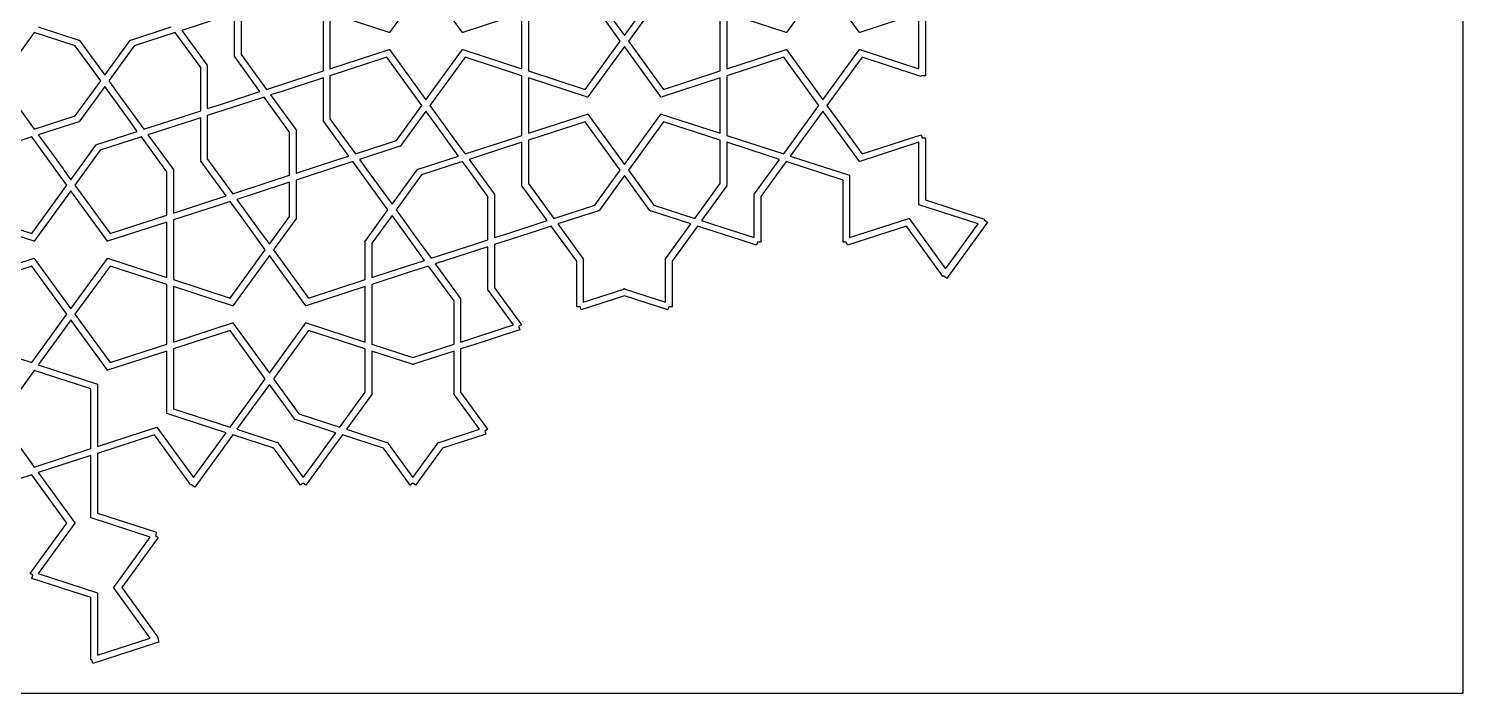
# Model space of a CAD drawing. Header units: millimetres. Extents: x -350 to 350, y -350 to 350.
# Drawn here: x 23.1 to 350, y -350 to -198.6 of the extents above; entities that cross this region are included whole.
import ezdxf

# ---------------------------------------------------------------- set-up
doc = ezdxf.new("R2010")
doc.units = ezdxf.units.MM
for name, color, linetype, true_color in [('canvas_boundary', 7, 'Continuous', 0x505050), ('strapwork_inner', 7, 'Continuous', 0xff8000), ('strapwork_outer', 7, 'Continuous', 0xff0000)]:
    doc.layers.add(name, color=color, linetype=linetype, true_color=true_color)

msp = doc.modelspace()

# ---------------------------------------------------------------- linework, layer by layer
at = {"layer": 'canvas_boundary'}
msp.add_lwpolyline([(-350, -350), (350, -350), (350, 350), (-350, 350)], close=True, dxfattribs=at)
at = {"layer": 'strapwork_inner', "true_color": 0xff8000}
for points in [[(113.63, -188.02), (105.3, -199.48), (105.29, -199.52), (105.28, -199.51), (105.27, -199.52), (105.24, -199.5), (91.76, -195.12), (91.76, -207.75), (105.24, -203.37), (105.27, -203.35), (105.28, -203.36), (105.29, -203.36), (105.3, -203.39), (113.63, -214.86), (121.96, -203.39), (121.97, -203.36), (121.98, -203.36), (121.98, -203.35), (122.01, -203.37), (135.49, -207.75), (135.49, -195.12), (122.01, -199.5), (121.98, -199.52), (121.98, -199.51), (121.97, -199.52), (121.96, -199.48)], [(212.42, -199.52), (212.41, -199.49), (204.08, -188.02), (195.75, -199.48), (195.74, -199.52), (195.73, -199.51), (195.72, -199.52), (195.69, -199.5), (182.21, -195.12), (182.21, -207.75), (195.69, -203.37), (195.72, -203.35), (195.73, -203.36), (195.74, -203.36), (195.75, -203.39), (204.08, -214.86), (212.41, -203.39), (212.42, -203.36), (212.43, -203.36), (212.43, -203.35), (212.46, -203.37), (225.94, -207.75), (225.94, -195.12), (212.46, -199.5), (212.43, -199.52), (212.43, -199.51)], [(90.26, -208.24), (90.26, -194.63), (80.9, -191.59), (71.54, -194.63), (71.54, -204.48), (77.32, -212.44), (87.27, -209.21), (87.27, -209.21)], [(149.93, -212.44), (157.92, -201.44), (154.77, -197.09), (149.93, -190.43), (136.99, -194.63), (136.99, -208.23), (136.99, -208.24)], [(167.78, -212.44), (180.71, -208.24), (180.71, -208.23), (180.71, -194.63), (167.78, -190.43), (159.78, -201.44), (159.78, -201.45), (159.78, -201.45)], [(63.88, -207.09), (63.81, -207.14), (63.81, -216.83), (66.34, -216.01), (66.34, -216.01), (75.82, -212.93), (70.13, -205.09), (70.04, -205.09), (70.04, -204.97), (69.97, -204.87), (70.04, -204.81), (70.04, -195.12), (67.51, -195.94), (67.51, -195.94), (58.03, -199.02), (63.72, -206.87), (63.81, -206.87), (63.81, -206.99)], [(39.52, -210.52), (33.74, -202.55), (24.37, -199.51), (16.38, -210.52), (24.37, -221.52), (33.74, -218.48)], [(62.31, -217.32), (62.31, -207.48), (56.53, -199.51), (47.16, -202.55), (41.38, -210.52), (43.23, -213.07), (49.37, -221.52), (59.32, -218.29)], [(106.91, -224.1), (112.7, -216.13), (104.7, -205.12), (91.76, -209.33), (91.76, -209.34), (91.76, -219.17), (97.55, -227.14)], [(135.49, -222.93), (135.49, -209.34), (135.49, -209.33), (122.55, -205.12), (114.55, -216.13), (120.7, -224.59), (122.55, -227.14), (132.49, -223.91)], [(150.5, -214.21), (150.49, -214.22), (150.47, -214.2), (136.99, -209.82), (136.99, -222.45), (150.47, -218.07), (150.49, -218.05), (150.5, -218.06), (150.51, -218.05), (150.52, -218.08), (158.85, -229.55), (167.18, -218.08), (167.19, -218.05), (167.2, -218.06), (167.21, -218.05), (167.23, -218.07), (180.71, -222.45), (180.71, -209.82), (167.23, -214.2), (167.21, -214.22), (167.2, -214.21), (167.19, -214.21), (167.18, -214.18), (158.85, -202.71), (150.52, -214.18), (150.51, -214.21)], [(203.15, -216.13), (195.15, -205.12), (182.21, -209.33), (182.21, -209.34), (182.21, -222.93), (185.21, -223.91), (195.15, -227.14)], [(25.3, -222.8), (26.87, -224.95), (26.87, -224.95), (30.94, -230.57), (31.16, -230.86), (31.16, -230.86), (32.72, -233.02), (38.42, -225.18), (38.39, -225.09), (38.51, -225.05), (38.58, -224.95), (38.66, -225.01), (47.87, -222.01), (46.31, -219.86), (40.45, -211.79), (34.75, -219.64), (34.78, -219.72), (34.66, -219.76), (34.59, -219.86), (34.52, -219.81)], [(90.26, -219.51), (90.26, -209.82), (80.78, -212.9), (78.25, -213.72), (83.95, -221.56), (84.04, -221.56), (84.04, -221.68), (84.11, -221.78), (84.04, -221.84), (84.04, -231.53), (93.52, -228.45), (96.05, -227.63), (90.35, -219.78), (90.26, -219.78), (90.26, -219.66), (90.19, -219.56)], [(63.81, -228.26), (69.6, -236.22), (78.12, -233.45), (82.54, -232.02), (82.54, -222.17), (76.75, -214.21), (73.76, -215.18), (73.76, -215.18), (63.81, -218.41)], [(56.16, -230.87), (56.09, -230.92), (56.09, -240.61), (58.62, -239.79), (58.62, -239.79), (68.1, -236.71), (62.4, -228.87), (62.31, -228.87), (62.31, -228.74), (62.24, -228.64), (62.31, -228.59), (62.31, -218.9), (52.83, -221.98), (50.3, -222.8), (56, -230.64), (56.09, -230.64), (56.09, -230.77)], [(113.63, -217.41), (107.93, -225.25), (107.96, -225.33), (107.84, -225.37), (107.77, -225.47), (107.69, -225.42), (98.48, -228.41), (100.04, -230.57), (105.9, -238.63), (111.6, -230.79), (111.57, -230.71), (111.69, -230.67), (111.76, -230.57), (111.83, -230.62), (121.05, -227.63), (115.19, -219.56)], [(212.42, -228.9), (212.41, -228.87), (204.08, -217.41), (196.65, -227.63), (210.13, -232.01), (210.17, -232.01), (210.17, -232.02), (210.18, -232.02), (210.17, -232.05), (210.17, -246.22), (223.64, -241.84), (223.67, -241.82), (223.68, -241.83), (223.69, -241.83), (223.7, -241.86), (232.03, -253.33), (233.3, -251.58), (239.45, -243.11), (225.97, -238.73), (225.94, -238.73), (225.94, -238.72), (225.93, -238.71), (225.94, -238.68), (225.94, -224.51), (212.46, -228.89), (212.43, -228.91), (212.43, -228.9)], [(152.14, -238.79), (157.92, -230.83), (149.93, -219.82), (136.99, -224.02), (136.99, -224.03), (136.99, -224.03), (136.99, -233.87), (142.78, -241.83)], [(180.71, -224.02), (167.78, -219.82), (159.78, -230.83), (165.57, -238.79), (174.93, -241.83), (180.71, -233.87), (180.71, -224.03)], [(10.86, -241.1), (23.8, -245.3), (31.8, -234.29), (29.73, -231.45), (23.8, -223.29), (10.86, -227.49), (10.86, -241.09), (10.86, -241.09)], [(54.59, -241.1), (54.59, -231.25), (48.8, -223.29), (39.44, -226.33), (33.65, -234.29), (41.65, -245.3)], [(135.49, -234.48), (135.49, -234.36), (135.42, -234.26), (135.49, -234.2), (135.49, -224.51), (126.01, -227.59), (123.48, -228.41), (129.17, -236.26), (129.26, -236.26), (129.26, -236.38), (129.34, -236.48), (129.26, -236.53), (129.26, -246.22), (131.8, -245.4), (131.8, -245.4), (141.28, -242.32), (135.58, -234.48)], [(182.12, -234.48), (176.43, -242.32), (178.96, -243.14), (188.44, -246.22), (188.44, -236.53), (188.37, -236.48), (188.44, -236.38), (188.44, -236.26), (188.53, -236.26), (194.23, -228.41), (191.69, -227.59), (182.21, -224.51), (182.21, -234.2), (182.29, -234.26), (182.21, -234.36), (182.21, -234.48)], [(84.04, -241.89), (84.04, -242.06), (83.91, -242.06), (78.88, -248.99), (86.87, -260), (99.81, -255.79), (99.81, -255.78), (99.81, -247.23), (99.71, -247.15), (99.81, -247.01), (99.81, -246.84), (99.94, -246.84), (104.97, -239.91), (103.12, -237.36), (96.98, -228.9), (87.03, -232.13), (87.03, -232.13), (84.04, -233.11), (84.04, -241.67), (84.14, -241.74)], [(112.09, -247.15), (114.82, -250.91), (124.77, -247.68), (127.76, -246.71), (127.76, -236.87), (121.98, -228.9), (112.61, -231.94), (106.83, -239.91), (109.56, -243.67), (110.82, -245.4)], [(77.95, -247.71), (82.54, -241.4), (82.54, -233.59), (74.48, -236.21), (70.53, -237.5), (75.5, -244.35), (75.5, -244.35)], [(153.07, -240.07), (152.99, -240.17), (152.92, -240.11), (143.7, -243.11), (149.4, -250.95), (149.49, -250.95), (149.49, -251.07), (149.56, -251.17), (149.49, -251.23), (149.49, -260.92), (158.71, -257.92), (158.73, -257.84), (158.85, -257.88), (158.97, -257.84), (159, -257.92), (168.21, -260.92), (168.21, -251.23), (168.14, -251.17), (168.21, -251.07), (168.21, -250.95), (168.3, -250.95), (174, -243.11), (164.78, -240.11), (164.71, -240.17), (164.64, -240.07), (164.52, -240.03), (164.55, -239.94), (158.85, -232.1), (153.15, -239.94), (153.18, -240.03)], [(71.76, -241.74), (71.76, -241.74), (69.03, -237.98), (66.03, -238.96), (66.03, -238.96), (56.09, -242.19), (56.09, -255.78), (56.09, -255.78), (56.09, -255.79), (69.03, -260), (77.02, -248.99)], [(105.27, -254.02), (113.32, -251.4), (110.88, -248.03), (108.35, -244.55), (105.9, -241.18), (101.31, -247.5), (101.31, -255.3)], [(121.54, -260.15), (121.61, -260.25), (121.54, -260.31), (121.54, -270), (124.07, -269.18), (130.79, -266.99), (131.02, -266.92), (133.55, -266.1), (127.85, -258.26), (127.76, -258.26), (127.76, -258.13), (127.69, -258.03), (127.76, -257.98), (127.76, -248.29), (118.28, -251.37), (115.75, -252.19), (121.45, -260.03), (121.54, -260.03)], [(86.28, -261.73), (77.95, -250.27), (69.62, -261.73), (69.61, -261.76), (69.6, -261.76), (69.59, -261.77), (69.57, -261.75), (56.09, -257.37), (56.09, -270), (69.57, -265.62), (69.59, -265.6), (69.6, -265.61), (69.61, -265.61), (69.62, -265.64), (77.95, -277.1), (86.28, -265.64), (86.29, -265.61), (86.3, -265.61), (86.31, -265.6), (86.33, -265.62), (99.81, -270), (99.81, -257.37), (86.33, -261.75), (86.31, -261.77), (86.3, -261.76), (86.29, -261.76)], [(10.86, -270.49), (23.8, -274.69), (23.81, -274.68), (23.81, -274.68), (29.99, -266.18), (31.8, -263.68), (23.8, -252.68), (10.86, -256.88), (10.86, -256.89), (10.86, -256.89)], [(54.59, -256.89), (54.59, -256.89), (54.59, -256.88), (41.65, -252.68), (33.66, -263.68), (33.66, -263.68), (33.65, -263.68), (41.65, -274.69), (54.59, -270.49)], [(101.31, -270.49), (110.68, -273.53), (120.04, -270.49), (120.04, -260.64), (114.25, -252.68), (109.83, -254.11), (101.31, -256.88)], [(54.59, -272.06), (41.11, -276.44), (41.08, -276.46), (41.08, -276.45), (41.07, -276.46), (41.06, -276.43), (32.72, -264.96), (31.44, -266.73), (25.3, -275.18), (38.78, -279.56), (38.81, -279.56), (38.81, -279.57), (38.82, -279.57), (38.81, -279.6), (38.81, -293.78), (52.29, -289.4), (52.32, -289.38), (52.32, -289.38), (52.33, -289.38), (52.34, -289.41), (60.68, -300.88), (68.1, -290.66), (54.62, -286.28), (54.59, -286.28), (54.59, -286.27), (54.58, -286.27), (54.59, -286.24)], [(77.02, -278.38), (69.03, -267.37), (56.09, -271.58), (56.09, -285.18), (69.03, -289.39), (75.17, -280.93), (75.17, -280.93)], [(99.81, -281.42), (99.81, -271.59), (99.81, -271.58), (86.87, -267.37), (78.88, -278.38), (84.66, -286.34), (94.03, -289.39)], [(120.04, -272.06), (110.82, -275.06), (110.79, -275.14), (110.68, -275.11), (110.56, -275.14), (110.53, -275.06), (101.31, -272.06), (101.31, -281.76), (101.38, -281.81), (101.31, -281.91), (101.31, -282.03), (101.22, -282.03), (95.53, -289.87), (104.74, -292.87), (104.82, -292.82), (104.89, -292.91), (105.01, -292.95), (104.98, -293.04), (110.68, -300.88), (116.37, -293.04), (116.34, -292.95), (116.46, -292.91), (116.53, -292.82), (116.61, -292.87), (125.82, -289.87), (120.13, -282.03), (120.04, -282.03), (120.04, -281.91), (119.97, -281.81), (120.04, -281.76)], [(19.44, -291.67), (22.52, -295.92), (22.52, -295.92), (24.37, -298.47), (37.31, -294.26), (37.31, -280.66), (24.37, -276.45), (24.37, -276.46), (24.37, -276.46), (16.38, -287.46), (18.23, -290.01), (18.23, -290.01)], [(83.62, -287.58), (83.65, -287.5), (77.95, -279.65), (72.09, -287.72), (72.09, -287.72), (70.53, -289.87), (79.74, -292.87), (79.82, -292.81), (79.89, -292.91), (80.01, -292.95), (79.98, -293.04), (85.68, -300.88), (87.24, -298.73), (87.24, -298.73), (93.1, -290.66), (83.88, -287.67), (83.81, -287.72), (83.74, -287.62)], [(25.3, -322.73), (38.78, -327.11), (38.81, -327.11), (38.81, -327.12), (38.82, -327.12), (38.81, -327.15), (38.81, -341.33), (50.82, -337.42), (42.49, -325.96), (42.47, -325.94), (42.47, -325.93), (42.47, -325.92), (42.49, -325.9), (50.82, -314.44), (37.35, -310.06), (37.31, -310.06), (37.31, -310.05), (37.3, -310.04), (37.31, -310.01), (37.31, -295.84), (25.3, -299.74), (33.63, -311.21), (33.66, -311.23), (33.65, -311.24), (33.66, -311.24), (33.63, -311.26)]]:
    msp.add_lwpolyline(points, close=True, dxfattribs=at)
for points in [[(155.48, -195.52), (158.85, -200.16), (167.18, -188.69)], [(25.3, -198.24), (34.52, -201.23), (34.59, -201.18), (34.66, -201.28), (34.78, -201.32), (34.75, -201.4), (40.45, -209.24), (46.15, -201.4), (46.12, -201.32), (46.24, -201.28), (46.31, -201.18), (46.38, -201.23), (55.6, -198.24)], [(10.86, -255.3), (24.34, -250.92), (24.37, -250.91), (24.37, -250.91), (24.38, -250.91), (24.39, -250.94), (32.72, -262.41), (41.06, -250.94), (41.07, -250.91), (41.08, -250.91), (41.08, -250.91), (41.11, -250.92), (54.59, -255.3), (54.59, -242.67), (41.11, -247.05), (41.08, -247.07), (41.08, -247.06), (41.07, -247.07), (41.06, -247.04), (32.72, -235.57), (24.39, -247.04), (24.38, -247.07), (24.37, -247.06), (24.37, -247.07), (24.34, -247.05), (10.86, -242.67)]]:
    msp.add_lwpolyline(points, dxfattribs=at)
at = {"layer": 'strapwork_outer', "true_color": 0xff0000}
msp.add_lwpolyline([(227.44, -194.63), (227.44, -209.34), (226.51, -209.34), (226.46, -209.5), (225.97, -209.34), (225.94, -209.34), (225.94, -209.33), (213, -205.12), (205.01, -216.12), (205, -216.13), (213, -227.14), (226.46, -222.77), (226.69, -223.48), (227.44, -223.48), (227.44, -237.63), (240.38, -241.83), (240.38, -241.82), (240.41, -241.84), (240.9, -242), (240.85, -242.16), (241.6, -242.71), (232.63, -255.04), (232.31, -255.49), (231.56, -254.95), (231.42, -255.04), (231.12, -254.63), (231.09, -254.61), (231.1, -254.6), (223.1, -243.6), (209.65, -247.97), (209.42, -247.26), (208.67, -247.26), (208.67, -233.11), (195.73, -228.9), (189.94, -236.87), (189.94, -247.26), (189.19, -247.26), (188.96, -247.97), (185.44, -246.83), (175.5, -243.6), (169.71, -251.56), (169.71, -261.95), (168.96, -261.95), (168.73, -262.66), (158.85, -259.45), (148.97, -262.66), (148.74, -261.95), (147.99, -261.95), (147.99, -251.56), (142.2, -243.6), (139.21, -244.57), (139.21, -244.57), (129.26, -247.8), (129.26, -257.64), (135.37, -266.05), (134.76, -266.49), (135, -267.2), (131.48, -268.35), (128.5, -269.32), (124.53, -270.6), (121.54, -271.58), (121.54, -281.42), (127.64, -289.83), (127.04, -290.27), (127.27, -290.98), (117.39, -294.19), (111.28, -302.6), (110.68, -302.16), (110.07, -302.6), (103.96, -294.19), (94.6, -291.15), (92.75, -293.7), (92.75, -293.7), (86.28, -302.6), (85.68, -302.15), (85.07, -302.6), (78.96, -294.19), (69.6, -291.15), (60.96, -303.05), (60.2, -302.5), (60.07, -302.6), (59.77, -302.18), (59.74, -302.16), (59.75, -302.15), (51.75, -291.15), (38.82, -295.35), (38.82, -295.35), (38.81, -295.35), (38.81, -308.96), (52.27, -313.33), (52.04, -314.04), (52.65, -314.48), (44.33, -325.93), (52.32, -336.94), (52.33, -336.93), (52.34, -336.96), (52.65, -337.38), (52.51, -337.48), (52.8, -338.36), (52.27, -338.53), (52.27, -338.53), (37.77, -343.25), (37.48, -342.36), (37.31, -342.36), (37.31, -341.85), (37.3, -341.82), (37.31, -341.82), (37.31, -328.21), (23.86, -323.84), (24.09, -323.12), (23.48, -322.68), (31.8, -311.24), (23.8, -300.23), (14.44, -303.27)], dxfattribs=at)

doc.saveas('drawing.dxf')
